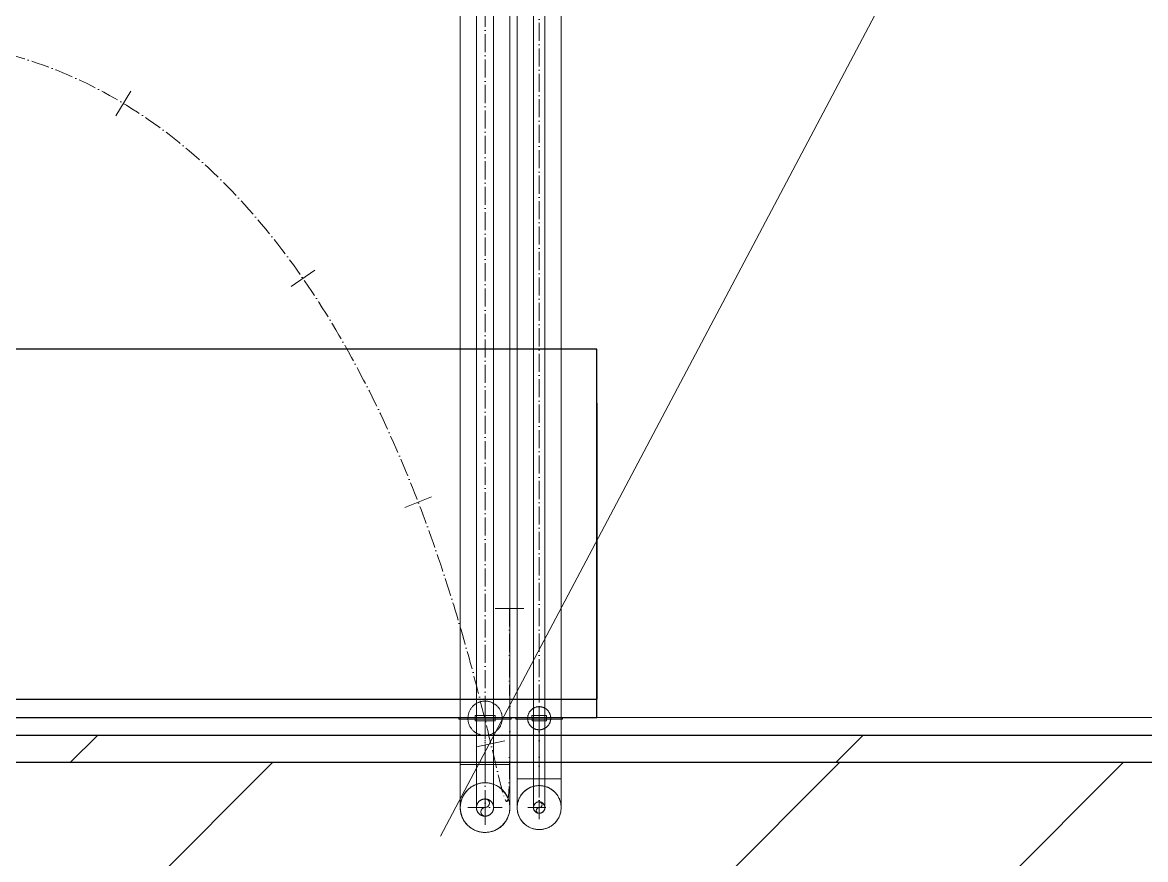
# Model space of a CAD drawing. Header units: millimetres. Extents: x -88595 to 880822, y -1054509 to -148035.
# Drawn here: x 187504 to 188127, y -271481 to -271017 of the extents above; entities that cross this region are included whole.
import ezdxf

# ---------------------------------------------------------------- set-up
doc = ezdxf.new("R2010")
doc.units = ezdxf.units.MM
doc.linetypes.add('$0$ADSK_Осевая', pattern=[14, 10, -2, 0, -2])
doc.linetypes.add('$3$ADSK_Осевая', pattern=[14, 10, -2, 0, -2])
for name, color, linetype, lineweight in [('Аннотация', 7, 'Continuous', 20), ('Изоляция', 7, 'Continuous', 18), ('Оборудование', 7, 'Continuous', 18), ('Ограждение', 7, 'Continuous', 9), ('Стены наружные', 7, 'Continuous', 18), ('Трубопровод', 7, 'Continuous', 18), ('Трубопроводы', 7, 'Continuous', 18)]:
    doc.layers.add(name, color=color, linetype=linetype, lineweight=lineweight)

# ---------------------------------------------------------------- blocks, each defined once
blk = doc.blocks.new('$0$ADSK_Настенный внутренний блок кондиционера1 - AS12BS4HRA-3264940-В_Координация_1 этаж ОВ3')
at = {"layer": 'Оборудование', "color": 150, "lineweight": 30, "true_color": 0x0080ff}
for p, q in [((427.5, 0), (-427.5, 0)), ((-427.5, 0), (-427.5, -10)), ((-427.5, 0), (-427.5, -20)), ((-427.5, -174), (-427.5, -10)), ((427.5, -10), (-427.5, -10)), ((-427.5, -20), (-427.5, -134)), ((-427.5, -134), (-427.5, -204)), ((-427.5, -174), (-427.5, -204)), ((-427.5, -204), (427.5, -204))]:
    blk.add_line(p, q, dxfattribs=at)
blk = doc.blocks.new('$0$ADSK_МедьПайка_Отвод-гнутая труба - Отвод _гнутая труба_-94627-В_Координация_1 этаж ОВ3')
at = {"layer": 'Трубопроводы', "color": 190, "true_color": 0x8000ff}
for p, q in [((-16488.73, 18357.41), (-16488.73, 18354.23)), ((-16488.73, 18354.23), (-16488.73, 18351.06))]:
    blk.add_line(p, q, dxfattribs=at)
at = {"layer": 'Трубопроводы', "color": 190, "true_color": 0x8000ff, "flags": 128}
for points in [[(-16488.73, 18357.41), (-16488.09, 18357.41), (-16487.46, 18357.41), (-16486.83, 18357.41), (-16486.2, 18357.41), (-16485.57, 18357.41), (-16484.95, 18357.41), (-16484.34, 18357.41), (-16483.73, 18357.41), (-16483.13, 18357.41), (-16482.54, 18357.41), (-16481.96, 18357.41), (-16481.39, 18357.41), (-16480.84, 18357.41), (-16480.29, 18357.41), (-16479.76, 18357.41), (-16479.25, 18357.41), (-16478.74, 18357.41), (-16478.26, 18357.41), (-16477.79, 18357.41), (-16477.34, 18357.41), (-16476.9, 18357.41), (-16476.49, 18357.41), (-16476.1, 18357.41), (-16475.72, 18357.41), (-16475.37, 18357.41), (-16475.03, 18357.41), (-16474.72, 18357.41), (-16474.44, 18357.41), (-16474.17, 18357.41), (-16473.93, 18357.41), (-16473.71, 18357.41), (-16473.52, 18357.41), (-16473.35, 18357.41), (-16473.2, 18357.41), (-16473.08, 18357.41), (-16472.99, 18357.41), (-16472.92, 18357.41), (-16472.87, 18357.41), (-16472.85, 18357.41)], [(-16476.03, 18354.23), (-16476.02, 18354.36), (-16476.02, 18354.49), (-16476, 18354.61), (-16475.99, 18354.74), (-16475.96, 18354.86), (-16475.93, 18354.99), (-16475.9, 18355.11), (-16475.86, 18355.23), (-16475.82, 18355.35), (-16475.77, 18355.47), (-16475.72, 18355.59), (-16475.67, 18355.7), (-16475.61, 18355.81), (-16475.54, 18355.92), (-16475.47, 18356.03), (-16475.4, 18356.13), (-16475.32, 18356.23), (-16475.24, 18356.33), (-16475.15, 18356.42), (-16475.06, 18356.51), (-16474.97, 18356.6), (-16474.87, 18356.68), (-16474.77, 18356.76), (-16474.67, 18356.83), (-16474.57, 18356.9), (-16474.46, 18356.97), (-16474.35, 18357.03), (-16474.23, 18357.09), (-16474.12, 18357.14), (-16474, 18357.19), (-16473.88, 18357.24), (-16473.76, 18357.27), (-16473.64, 18357.31), (-16473.51, 18357.34), (-16473.39, 18357.36), (-16473.26, 18357.38), (-16473.14, 18357.39), (-16473.01, 18357.4), (-16472.88, 18357.41), (-16472.85, 18357.41)], [(-16472.85, 18357.41), (-16472.72, 18357.41), (-16472.6, 18357.4), (-16472.47, 18357.38), (-16472.34, 18357.37), (-16472.22, 18357.34), (-16472.1, 18357.32), (-16471.97, 18357.28), (-16471.85, 18357.25), (-16471.73, 18357.2), (-16471.61, 18357.16), (-16471.5, 18357.11), (-16471.38, 18357.05), (-16471.27, 18356.99), (-16471.16, 18356.92), (-16471.06, 18356.85), (-16470.95, 18356.78), (-16470.85, 18356.7), (-16470.76, 18356.62), (-16470.66, 18356.53), (-16470.57, 18356.44), (-16470.49, 18356.35), (-16470.4, 18356.26), (-16470.32, 18356.16), (-16470.25, 18356.05), (-16470.18, 18355.95), (-16470.11, 18355.84), (-16470.05, 18355.73), (-16469.99, 18355.62), (-16469.94, 18355.5), (-16469.89, 18355.38), (-16469.85, 18355.26), (-16469.81, 18355.14), (-16469.77, 18355.02), (-16469.75, 18354.9), (-16469.72, 18354.77), (-16469.7, 18354.65), (-16469.69, 18354.52), (-16469.68, 18354.39), (-16469.68, 18354.27), (-16469.68, 18354.23)], [(-16472.85, 18351.06), (-16472.86, 18351.06), (-16472.9, 18351.06), (-16472.96, 18351.06), (-16473.05, 18351.06), (-16473.17, 18351.06), (-16473.31, 18351.06), (-16473.47, 18351.06), (-16473.66, 18351.06), (-16473.87, 18351.06), (-16474.1, 18351.06), (-16474.36, 18351.06), (-16474.64, 18351.06), (-16474.95, 18351.06), (-16475.28, 18351.06), (-16475.62, 18351.06), (-16475.99, 18351.06), (-16476.38, 18351.06), (-16476.79, 18351.06), (-16477.22, 18351.06), (-16477.67, 18351.06), (-16478.13, 18351.06), (-16478.61, 18351.06), (-16479.11, 18351.06), (-16479.62, 18351.06), (-16480.15, 18351.06), (-16480.69, 18351.06), (-16481.24, 18351.06), (-16481.81, 18351.06), (-16482.39, 18351.06), (-16482.97, 18351.06), (-16483.57, 18351.06), (-16484.17, 18351.06), (-16484.79, 18351.06), (-16485.4, 18351.06), (-16486.03, 18351.06), (-16486.66, 18351.06), (-16487.29, 18351.06), (-16487.92, 18351.06), (-16488.55, 18351.06), (-16488.73, 18351.06)], [(-16472.85, 18351.06), (-16472.98, 18351.06), (-16473.1, 18351.07), (-16473.23, 18351.08), (-16473.36, 18351.1), (-16473.48, 18351.12), (-16473.61, 18351.15), (-16473.73, 18351.18), (-16473.85, 18351.22), (-16473.97, 18351.26), (-16474.09, 18351.31), (-16474.2, 18351.36), (-16474.32, 18351.42), (-16474.43, 18351.48), (-16474.54, 18351.54), (-16474.64, 18351.61), (-16474.75, 18351.69), (-16474.85, 18351.76), (-16474.94, 18351.85), (-16475.04, 18351.93), (-16475.13, 18352.02), (-16475.21, 18352.11), (-16475.3, 18352.21), (-16475.38, 18352.31), (-16475.45, 18352.41), (-16475.52, 18352.52), (-16475.59, 18352.63), (-16475.65, 18352.74), (-16475.71, 18352.85), (-16475.76, 18352.96), (-16475.81, 18353.08), (-16475.85, 18353.2), (-16475.89, 18353.32), (-16475.93, 18353.44), (-16475.96, 18353.57), (-16475.98, 18353.69), (-16476, 18353.82), (-16476.01, 18353.94), (-16476.02, 18354.07), (-16476.03, 18354.2), (-16476.03, 18354.23)], [(-16469.68, 18354.23), (-16469.68, 18354.11), (-16469.69, 18353.98), (-16469.7, 18353.85), (-16469.72, 18353.73), (-16469.74, 18353.6), (-16469.77, 18353.48), (-16469.8, 18353.36), (-16469.84, 18353.23), (-16469.88, 18353.11), (-16469.93, 18353), (-16469.98, 18352.88), (-16470.03, 18352.77), (-16470.1, 18352.66), (-16470.16, 18352.55), (-16470.23, 18352.44), (-16470.3, 18352.34), (-16470.38, 18352.24), (-16470.46, 18352.14), (-16470.55, 18352.05), (-16470.64, 18351.96), (-16470.73, 18351.87), (-16470.83, 18351.79), (-16470.93, 18351.71), (-16471.03, 18351.63), (-16471.14, 18351.56), (-16471.24, 18351.49), (-16471.35, 18351.43), (-16471.47, 18351.38), (-16471.58, 18351.32), (-16471.7, 18351.27), (-16471.82, 18351.23), (-16471.94, 18351.19), (-16472.06, 18351.16), (-16472.19, 18351.13), (-16472.31, 18351.1), (-16472.44, 18351.08), (-16472.56, 18351.07), (-16472.69, 18351.06), (-16472.82, 18351.06), (-16472.85, 18351.06)]]:
    blk.add_lwpolyline(points, dxfattribs=at)
at = {"layer": 'Трубопроводы', "color": 190, "true_color": 0x8000ff}
for radius, start, end in [(3.18, 0, 180), (3.17, 180, 0)]:
    blk.add_arc((-16472.85, 18354.23), radius, start, end, dxfattribs=at)
blk = doc.blocks.new('$0$ADSK_МедьПайка_Отвод-гнутая труба - Отвод _гнутая труба_-V37-В_Координация_1 этаж ОВ3')
at = {"layer": 'Трубопроводы', "color": 190, "true_color": 0x8000ff}
for p, q in [((-4816.03, 18338.36), (-4812.85, 18338.36)), ((-4812.85, 18338.36), (-4809.68, 18338.36))]:
    blk.add_line(p, q, dxfattribs=at)
at = {"layer": 'Трубопроводы', "color": 190, "true_color": 0x8000ff, "flags": 128}
for points in [[(-4816.03, 18354.23), (-4816.03, 18354.22), (-4816.03, 18354.18), (-4816.03, 18354.12), (-4816.03, 18354.03), (-4816.03, 18353.92), (-4816.03, 18353.78), (-4816.03, 18353.61), (-4816.03, 18353.43), (-4816.03, 18353.22), (-4816.03, 18352.98), (-4816.03, 18352.72), (-4816.03, 18352.44), (-4816.03, 18352.13), (-4816.03, 18351.81), (-4816.03, 18351.46), (-4816.03, 18351.09), (-4816.03, 18350.7), (-4816.03, 18350.29), (-4816.03, 18349.86), (-4816.03, 18349.42), (-4816.03, 18348.95), (-4816.03, 18348.47), (-4816.03, 18347.98), (-4816.03, 18347.46), (-4816.03, 18346.94), (-4816.03, 18346.39), (-4816.03, 18345.84), (-4816.03, 18345.27), (-4816.03, 18344.7), (-4816.03, 18344.11), (-4816.03, 18343.51), (-4816.03, 18342.91), (-4816.03, 18342.3), (-4816.03, 18341.68), (-4816.03, 18341.06), (-4816.03, 18340.43), (-4816.03, 18339.8), (-4816.03, 18339.16), (-4816.03, 18338.53), (-4816.03, 18338.36)], [(-4809.68, 18338.36), (-4809.68, 18338.99), (-4809.68, 18339.63), (-4809.68, 18340.26), (-4809.68, 18340.89), (-4809.68, 18341.51), (-4809.68, 18342.13), (-4809.68, 18342.74), (-4809.68, 18343.35), (-4809.68, 18343.95), (-4809.68, 18344.54), (-4809.68, 18345.12), (-4809.68, 18345.69), (-4809.68, 18346.25), (-4809.68, 18346.79), (-4809.68, 18347.32), (-4809.68, 18347.84), (-4809.68, 18348.34), (-4809.68, 18348.83), (-4809.68, 18349.29), (-4809.68, 18349.75), (-4809.68, 18350.18), (-4809.68, 18350.59), (-4809.68, 18350.99), (-4809.68, 18351.36), (-4809.68, 18351.72), (-4809.68, 18352.05), (-4809.68, 18352.36), (-4809.68, 18352.65), (-4809.68, 18352.91), (-4809.68, 18353.15), (-4809.68, 18353.37), (-4809.68, 18353.57), (-4809.68, 18353.74), (-4809.68, 18353.88), (-4809.68, 18354), (-4809.68, 18354.1), (-4809.68, 18354.17), (-4809.68, 18354.21), (-4809.68, 18354.23)]]:
    blk.add_lwpolyline(points, dxfattribs=at)
at = {"layer": 'Трубопроводы', "color": 190, "true_color": 0x8000ff}
for radius, start, end in [(3.17, 90, 270), (3.18, 270, 90)]:
    blk.add_arc((-4812.85, 18354.23), radius, start, end, dxfattribs=at)
blk = doc.blocks.new('$0$ADSK_МедьПайка_Отвод-гнутая труба - Отвод _гнутая труба_-V44-В_Координация_1 этаж ОВ3')
at = {"layer": 'Трубопроводы', "color": 134, "true_color": 0x00a6a6}
for p, q in [((7945.08, -7785.93), (7940.32, -7785.93)), ((7949.84, -7785.93), (7945.08, -7785.93))]:
    blk.add_line(p, q, dxfattribs=at)
at = {"layer": 'Трубопроводы', "color": 134, "true_color": 0x00a6a6, "flags": 128}
for points in [[(7940.32, -7809.73), (7940.32, -7809.71), (7940.32, -7809.65), (7940.32, -7809.56), (7940.32, -7809.43), (7940.32, -7809.26), (7940.32, -7809.05), (7940.32, -7808.8), (7940.32, -7808.52), (7940.32, -7808.21), (7940.32, -7807.85), (7940.32, -7807.46), (7940.32, -7807.04), (7940.32, -7806.59), (7940.32, -7806.1), (7940.32, -7805.57), (7940.32, -7805.02), (7940.32, -7804.44), (7940.32, -7803.82), (7940.32, -7803.18), (7940.32, -7802.51), (7940.32, -7801.82), (7940.32, -7801.1), (7940.32, -7800.35), (7940.32, -7799.58), (7940.32, -7798.79), (7940.32, -7797.98), (7940.32, -7797.15), (7940.32, -7796.3), (7940.32, -7795.44), (7940.32, -7794.56), (7940.32, -7793.66), (7940.32, -7792.75), (7940.32, -7791.84), (7940.32, -7790.91), (7940.32, -7789.98), (7940.32, -7789.04), (7940.32, -7788.09), (7940.32, -7787.14), (7940.32, -7786.19), (7940.32, -7785.93)], [(7949.84, -7785.93), (7949.84, -7786.88), (7949.84, -7787.83), (7949.84, -7788.78), (7949.84, -7789.72), (7949.84, -7790.66), (7949.84, -7791.59), (7949.84, -7792.51), (7949.84, -7793.42), (7949.84, -7794.32), (7949.84, -7795.2), (7949.84, -7796.07), (7949.84, -7796.92), (7949.84, -7797.76), (7949.84, -7798.57), (7949.84, -7799.37), (7949.84, -7800.14), (7949.84, -7800.9), (7949.84, -7801.62), (7949.84, -7802.33), (7949.84, -7803), (7949.84, -7803.65), (7949.84, -7804.27), (7949.84, -7804.87), (7949.84, -7805.43), (7949.84, -7805.96), (7949.84, -7806.46), (7949.84, -7806.92), (7949.84, -7807.35), (7949.84, -7807.75), (7949.84, -7808.11), (7949.84, -7808.44), (7949.84, -7808.73), (7949.84, -7808.99), (7949.84, -7809.2), (7949.84, -7809.38), (7949.84, -7809.53), (7949.84, -7809.63), (7949.84, -7809.7), (7949.84, -7809.73)], [(7940.32, -7809.73), (7940.33, -7809.54), (7940.34, -7809.35), (7940.36, -7809.16), (7940.38, -7808.97), (7940.42, -7808.79), (7940.46, -7808.6), (7940.51, -7808.42), (7940.57, -7808.23), (7940.63, -7808.05), (7940.7, -7807.88), (7940.78, -7807.7), (7940.86, -7807.53), (7940.95, -7807.37), (7941.05, -7807.2), (7941.16, -7807.04), (7941.27, -7806.89), (7941.38, -7806.74), (7941.51, -7806.59), (7941.63, -7806.45), (7941.77, -7806.32), (7941.91, -7806.19), (7942.05, -7806.06), (7942.2, -7805.94), (7942.35, -7805.83), (7942.51, -7805.73), (7942.67, -7805.63), (7942.84, -7805.53), (7943.01, -7805.45), (7943.18, -7805.37), (7943.36, -7805.29), (7943.54, -7805.23), (7943.72, -7805.17), (7943.9, -7805.12), (7944.09, -7805.08), (7944.28, -7805.04), (7944.46, -7805.01), (7944.65, -7804.99), (7944.84, -7804.98), (7945.03, -7804.97), (7945.08, -7804.97)], [(7945.08, -7804.97), (7945.27, -7804.97), (7945.46, -7804.99), (7945.65, -7805.01), (7945.84, -7805.03), (7946.03, -7805.07), (7946.22, -7805.11), (7946.4, -7805.16), (7946.58, -7805.21), (7946.76, -7805.28), (7946.94, -7805.35), (7947.11, -7805.42), (7947.28, -7805.51), (7947.45, -7805.6), (7947.61, -7805.7), (7947.77, -7805.8), (7947.93, -7805.91), (7948.08, -7806.03), (7948.22, -7806.15), (7948.36, -7806.28), (7948.5, -7806.41), (7948.63, -7806.55), (7948.75, -7806.7), (7948.87, -7806.85), (7948.98, -7807), (7949.09, -7807.16), (7949.19, -7807.32), (7949.28, -7807.49), (7949.37, -7807.66), (7949.45, -7807.83), (7949.52, -7808.01), (7949.59, -7808.19), (7949.64, -7808.37), (7949.7, -7808.55), (7949.74, -7808.74), (7949.77, -7808.92), (7949.8, -7809.11), (7949.82, -7809.3), (7949.84, -7809.49), (7949.84, -7809.68), (7949.84, -7809.73)], [(7945.08, -7814.49), (7944.89, -7814.49), (7944.7, -7814.48), (7944.51, -7814.46), (7944.33, -7814.43), (7944.14, -7814.4), (7943.95, -7814.35), (7943.77, -7814.31), (7943.59, -7814.25), (7943.41, -7814.19), (7943.23, -7814.12), (7943.06, -7814.04), (7942.89, -7813.95), (7942.72, -7813.86), (7942.56, -7813.76), (7942.4, -7813.66), (7942.24, -7813.55), (7942.09, -7813.43), (7941.95, -7813.31), (7941.8, -7813.18), (7941.67, -7813.05), (7941.54, -7812.91), (7941.42, -7812.76), (7941.3, -7812.61), (7941.18, -7812.46), (7941.08, -7812.3), (7940.98, -7812.14), (7940.89, -7811.97), (7940.8, -7811.8), (7940.72, -7811.63), (7940.65, -7811.46), (7940.58, -7811.28), (7940.52, -7811.1), (7940.47, -7810.91), (7940.43, -7810.73), (7940.39, -7810.54), (7940.36, -7810.35), (7940.34, -7810.16), (7940.33, -7809.97), (7940.32, -7809.78), (7940.32, -7809.73)], [(7949.84, -7809.73), (7949.84, -7809.92), (7949.83, -7810.11), (7949.81, -7810.3), (7949.78, -7810.49), (7949.75, -7810.68), (7949.71, -7810.86), (7949.66, -7811.05), (7949.6, -7811.23), (7949.54, -7811.41), (7949.47, -7811.58), (7949.39, -7811.76), (7949.31, -7811.93), (7949.21, -7812.1), (7949.12, -7812.26), (7949.01, -7812.42), (7948.9, -7812.57), (7948.79, -7812.72), (7948.66, -7812.87), (7948.53, -7813.01), (7948.4, -7813.15), (7948.26, -7813.28), (7948.12, -7813.4), (7947.97, -7813.52), (7947.81, -7813.63), (7947.66, -7813.74), (7947.49, -7813.84), (7947.33, -7813.93), (7947.16, -7814.02), (7946.99, -7814.1), (7946.81, -7814.17), (7946.63, -7814.23), (7946.45, -7814.29), (7946.27, -7814.34), (7946.08, -7814.39), (7945.89, -7814.42), (7945.7, -7814.45), (7945.52, -7814.47), (7945.33, -7814.48), (7945.14, -7814.49), (7945.08, -7814.49)]]:
    blk.add_lwpolyline(points, dxfattribs=at)
at = {"layer": 'Трубопроводы', "color": 134, "true_color": 0x00a6a6}
for start, end in [(90, 270), (270, 90)]:
    blk.add_arc((7945.08, -7809.73), 4.76, start, end, dxfattribs=at)
blk = doc.blocks.new('$0$ADSK_МедьПайка_Отвод-гнутая труба - Отвод _гнутая труба_-V45-В_Координация_1 этаж ОВ3')
at = {"layer": 'Трубопроводы', "color": 134, "true_color": 0x00a6a6}
for p, q in [((7945.08, -7785.93), (7940.32, -7785.93)), ((7949.84, -7785.93), (7945.08, -7785.93))]:
    blk.add_line(p, q, dxfattribs=at)
at = {"layer": 'Трубопроводы', "color": 134, "true_color": 0x00a6a6, "flags": 128}
for points in [[(7940.32, -7785.93), (7940.32, -7786.88), (7940.32, -7787.83), (7940.32, -7788.78), (7940.32, -7789.72), (7940.32, -7790.66), (7940.32, -7791.59), (7940.32, -7792.51), (7940.32, -7793.42), (7940.32, -7794.32), (7940.32, -7795.2), (7940.32, -7796.07), (7940.32, -7796.92), (7940.32, -7797.76), (7940.32, -7798.57), (7940.32, -7799.37), (7940.32, -7800.14), (7940.32, -7800.9), (7940.32, -7801.62), (7940.32, -7802.33), (7940.32, -7803), (7940.32, -7803.65), (7940.32, -7804.27), (7940.32, -7804.87), (7940.32, -7805.43), (7940.32, -7805.96), (7940.32, -7806.46), (7940.32, -7806.92), (7940.32, -7807.35), (7940.32, -7807.75), (7940.32, -7808.11), (7940.32, -7808.44), (7940.32, -7808.73), (7940.32, -7808.99), (7940.32, -7809.2), (7940.32, -7809.38), (7940.32, -7809.53), (7940.32, -7809.63), (7940.32, -7809.7), (7940.32, -7809.73)], [(7949.84, -7809.73), (7949.84, -7809.71), (7949.84, -7809.65), (7949.84, -7809.56), (7949.84, -7809.43), (7949.84, -7809.26), (7949.84, -7809.05), (7949.84, -7808.8), (7949.84, -7808.52), (7949.84, -7808.21), (7949.84, -7807.85), (7949.84, -7807.46), (7949.84, -7807.04), (7949.84, -7806.59), (7949.84, -7806.1), (7949.84, -7805.57), (7949.84, -7805.02), (7949.84, -7804.44), (7949.84, -7803.82), (7949.84, -7803.18), (7949.84, -7802.51), (7949.84, -7801.82), (7949.84, -7801.1), (7949.84, -7800.35), (7949.84, -7799.58), (7949.84, -7798.79), (7949.84, -7797.98), (7949.84, -7797.15), (7949.84, -7796.3), (7949.84, -7795.44), (7949.84, -7794.56), (7949.84, -7793.66), (7949.84, -7792.75), (7949.84, -7791.84), (7949.84, -7790.91), (7949.84, -7789.98), (7949.84, -7789.04), (7949.84, -7788.09), (7949.84, -7787.14), (7949.84, -7786.19), (7949.84, -7785.93)]]:
    blk.add_lwpolyline(points, dxfattribs=at)
at = {"layer": 'Трубопроводы', "color": 134, "true_color": 0x00a6a6}
for start, end in [(90, 270), (270, 90)]:
    blk.add_arc((7945.08, -7809.73), 4.76, start, end, dxfattribs=at)
blk = doc.blocks.new('1 этаж')
at = {"layer": 'Ограждение'}
blk.add_line((220522.73, 656912.6), (225972.71, 656912.6), dxfattribs=at)
at = {"layer": 'Стены наружные', "lineweight": 30}
for p, q in [((225982.71, 656902.6), (220532.73, 656902.6)), ((225997.71, 656887.6), (220547.73, 656887.6))]:
    blk.add_line(p, q, dxfattribs=at)
at = {"layer": 'Стены наружные', "linetype": 'Continuous', "lineweight": 9}
for p, q in [((223660.26, 656887.6), (223675.26, 656902.6)), ((224084.52, 656887.6), (224099.52, 656902.6)), ((223652.33, 656767.6), (223772.33, 656887.6)), ((223966.64, 656767.6), (224086.64, 656887.6)), ((224123.8, 656767.6), (224243.8, 656887.6))]:
    blk.add_line(p, q, dxfattribs=at)

msp = doc.modelspace()

# ---------------------------------------------------------------- linework, layer by layer
at = {"layer": 'Аннотация'}
msp.add_line((187735.93, -271467.69), (188167.27, -270652.9), dxfattribs=at)
at = {"layer": 'Изоляция', "color": 190, "true_color": 0x8000ff}
for p, q in [((187778.49, -268309.49), (187778.49, -271436.06)), ((187802.84, -271436.06), (187802.84, -268309.49)), ((187777.69, -271401.93), (187777.69, -271402.93)), ((187803.64, -271401.93), (187777.69, -271401.93)), ((187777.69, -271402.93), (187803.64, -271402.93)), ((187803.64, -271402.93), (187803.64, -271401.93)), ((187778.49, -271436.06), (187802.84, -271436.06))]:
    msp.add_line(p, q, dxfattribs=at)
at = {"layer": 'Изоляция', "color": 134, "true_color": 0x00a6a6}
for p, q in [((187746.9, -268438.37), (187746.9, -271428.13)), ((187774.42, -271428.13), (187774.42, -268438.37)), ((187746.1, -271401.93), (187746.1, -271402.93)), ((187775.22, -271401.93), (187746.1, -271401.93)), ((187746.1, -271402.93), (187775.22, -271402.93)), ((187775.22, -271402.93), (187775.22, -271401.93)), ((187746.9, -271428.13), (187774.42, -271428.13))]:
    msp.add_line(p, q, dxfattribs=at)
at = {"layer": 'Изоляция', "color": 134, "true_color": 0x00a6a6, "flags": 128}
for points in [[(187746.9, -271451.93), (187746.9, -271451.91), (187746.9, -271451.86), (187746.9, -271451.76), (187746.9, -271451.63), (187746.9, -271451.46), (187746.9, -271451.25), (187746.9, -271451), (187746.9, -271450.72), (187746.9, -271450.41), (187746.9, -271450.05), (187746.9, -271449.66), (187746.9, -271449.24), (187746.9, -271448.79), (187746.9, -271448.3), (187746.9, -271447.77), (187746.9, -271447.22), (187746.9, -271446.64), (187746.9, -271446.02), (187746.9, -271445.38), (187746.9, -271444.71), (187746.9, -271444.02), (187746.9, -271443.3), (187746.9, -271442.55), (187746.9, -271441.78), (187746.9, -271440.99), (187746.9, -271440.18), (187746.9, -271439.35), (187746.9, -271438.5), (187746.9, -271437.64), (187746.9, -271436.76), (187746.9, -271435.86), (187746.9, -271434.96), (187746.9, -271434.04), (187746.9, -271433.11), (187746.9, -271432.18), (187746.9, -271431.24), (187746.9, -271430.29), (187746.9, -271429.34), (187746.9, -271428.39), (187746.9, -271428.13)], [(187746.9, -271428.13), (187746.9, -271429.08), (187746.9, -271430.03), (187746.9, -271430.98), (187746.9, -271431.92), (187746.9, -271432.86), (187746.9, -271433.79), (187746.9, -271434.71), (187746.9, -271435.62), (187746.9, -271436.52), (187746.9, -271437.4), (187746.9, -271438.27), (187746.9, -271439.12), (187746.9, -271439.96), (187746.9, -271440.77), (187746.9, -271441.57), (187746.9, -271442.35), (187746.9, -271443.1), (187746.9, -271443.83), (187746.9, -271444.53), (187746.9, -271445.2), (187746.9, -271445.85), (187746.9, -271446.48), (187746.9, -271447.07), (187746.9, -271447.63), (187746.9, -271448.16), (187746.9, -271448.66), (187746.9, -271449.12), (187746.9, -271449.55), (187746.9, -271449.95), (187746.9, -271450.31), (187746.9, -271450.64), (187746.9, -271450.93), (187746.9, -271451.19), (187746.9, -271451.4), (187746.9, -271451.59), (187746.9, -271451.73), (187746.9, -271451.83), (187746.9, -271451.9), (187746.9, -271451.93)], [(187774.42, -271428.13), (187774.42, -271429.08), (187774.42, -271430.03), (187774.42, -271430.98), (187774.42, -271431.92), (187774.42, -271432.86), (187774.42, -271433.79), (187774.42, -271434.71), (187774.42, -271435.62), (187774.42, -271436.52), (187774.42, -271437.4), (187774.42, -271438.27), (187774.42, -271439.12), (187774.42, -271439.96), (187774.42, -271440.77), (187774.42, -271441.57), (187774.42, -271442.35), (187774.42, -271443.1), (187774.42, -271443.83), (187774.42, -271444.53), (187774.42, -271445.2), (187774.42, -271445.85), (187774.42, -271446.48), (187774.42, -271447.07), (187774.42, -271447.63), (187774.42, -271448.16), (187774.42, -271448.66), (187774.42, -271449.12), (187774.42, -271449.55), (187774.42, -271449.95), (187774.42, -271450.31), (187774.42, -271450.64), (187774.42, -271450.93), (187774.42, -271451.19), (187774.42, -271451.4), (187774.42, -271451.59), (187774.42, -271451.73), (187774.42, -271451.83), (187774.42, -271451.9), (187774.42, -271451.93)], [(187774.42, -271451.93), (187774.42, -271451.91), (187774.42, -271451.86), (187774.42, -271451.76), (187774.42, -271451.63), (187774.42, -271451.46), (187774.42, -271451.25), (187774.42, -271451), (187774.42, -271450.72), (187774.42, -271450.41), (187774.42, -271450.05), (187774.42, -271449.66), (187774.42, -271449.24), (187774.42, -271448.79), (187774.42, -271448.3), (187774.42, -271447.77), (187774.42, -271447.22), (187774.42, -271446.64), (187774.42, -271446.02), (187774.42, -271445.38), (187774.42, -271444.71), (187774.42, -271444.02), (187774.42, -271443.3), (187774.42, -271442.55), (187774.42, -271441.78), (187774.42, -271440.99), (187774.42, -271440.18), (187774.42, -271439.35), (187774.42, -271438.5), (187774.42, -271437.64), (187774.42, -271436.76), (187774.42, -271435.86), (187774.42, -271434.96), (187774.42, -271434.04), (187774.42, -271433.11), (187774.42, -271432.18), (187774.42, -271431.24), (187774.42, -271430.29), (187774.42, -271429.34), (187774.42, -271428.39), (187774.42, -271428.13)], [(187746.9, -271451.93), (187746.91, -271451.38), (187746.95, -271450.83), (187747, -271450.28), (187747.08, -271449.74), (187747.18, -271449.2), (187747.3, -271448.66), (187747.44, -271448.13), (187747.6, -271447.6), (187747.79, -271447.08), (187747.99, -271446.57), (187748.21, -271446.07), (187748.46, -271445.58), (187748.72, -271445.09), (187749.01, -271444.62), (187749.31, -271444.16), (187749.63, -271443.71), (187749.96, -271443.28), (187750.32, -271442.86), (187750.69, -271442.45), (187751.08, -271442.06), (187751.48, -271441.69), (187751.9, -271441.33), (187752.33, -271440.98), (187752.77, -271440.66), (187753.23, -271440.35), (187753.7, -271440.07), (187754.18, -271439.8), (187754.67, -271439.55), (187755.17, -271439.32), (187755.68, -271439.11), (187756.19, -271438.92), (187756.72, -271438.75), (187757.25, -271438.6), (187757.78, -271438.48), (187758.32, -271438.37), (187758.87, -271438.29), (187759.42, -271438.23), (187759.96, -271438.19), (187760.51, -271438.17), (187760.66, -271438.17)], [(187760.66, -271438.17), (187761.21, -271438.18), (187761.76, -271438.22), (187762.31, -271438.27), (187762.86, -271438.35), (187763.4, -271438.45), (187763.93, -271438.57), (187764.47, -271438.71), (187764.99, -271438.87), (187765.51, -271439.05), (187766.02, -271439.26), (187766.52, -271439.48), (187767.02, -271439.73), (187767.5, -271439.99), (187767.97, -271440.27), (187768.43, -271440.58), (187768.88, -271440.89), (187769.32, -271441.23), (187769.74, -271441.59), (187770.14, -271441.96), (187770.53, -271442.35), (187770.91, -271442.75), (187771.27, -271443.16), (187771.61, -271443.6), (187771.94, -271444.04), (187772.24, -271444.5), (187772.53, -271444.97), (187772.8, -271445.45), (187773.05, -271445.94), (187773.28, -271446.44), (187773.49, -271446.95), (187773.68, -271447.46), (187773.85, -271447.99), (187773.99, -271448.52), (187774.12, -271449.05), (187774.22, -271449.59), (187774.31, -271450.14), (187774.37, -271450.68), (187774.41, -271451.23), (187774.42, -271451.78), (187774.42, -271451.93)], [(187760.66, -271465.69), (187760.11, -271465.68), (187759.56, -271465.65), (187759.02, -271465.59), (187758.47, -271465.52), (187757.93, -271465.42), (187757.39, -271465.3), (187756.86, -271465.16), (187756.33, -271464.99), (187755.82, -271464.81), (187755.3, -271464.61), (187754.8, -271464.38), (187754.31, -271464.14), (187753.83, -271463.87), (187753.35, -271463.59), (187752.89, -271463.29), (187752.45, -271462.97), (187752.01, -271462.63), (187751.59, -271462.28), (187751.18, -271461.91), (187750.79, -271461.52), (187750.42, -271461.12), (187750.06, -271460.7), (187749.72, -271460.27), (187749.39, -271459.82), (187749.08, -271459.37), (187748.8, -271458.9), (187748.53, -271458.42), (187748.28, -271457.93), (187748.05, -271457.43), (187747.84, -271456.92), (187747.65, -271456.4), (187747.48, -271455.88), (187747.33, -271455.35), (187747.21, -271454.81), (187747.1, -271454.27), (187747.02, -271453.73), (187746.96, -271453.18), (187746.92, -271452.63), (187746.9, -271452.08), (187746.9, -271451.93)], [(187774.42, -271451.93), (187774.41, -271452.48), (187774.38, -271453.03), (187774.32, -271453.58), (187774.25, -271454.12), (187774.15, -271454.67), (187774.03, -271455.2), (187773.89, -271455.73), (187773.72, -271456.26), (187773.54, -271456.78), (187773.34, -271457.29), (187773.11, -271457.79), (187772.87, -271458.29), (187772.6, -271458.77), (187772.32, -271459.24), (187772.02, -271459.7), (187771.7, -271460.15), (187771.36, -271460.58), (187771.01, -271461), (187770.64, -271461.41), (187770.25, -271461.8), (187769.85, -271462.18), (187769.43, -271462.54), (187769, -271462.88), (187768.55, -271463.2), (187768.1, -271463.51), (187767.63, -271463.8), (187767.15, -271464.07), (187766.66, -271464.32), (187766.16, -271464.55), (187765.65, -271464.76), (187765.13, -271464.95), (187764.61, -271465.11), (187764.08, -271465.26), (187763.54, -271465.39), (187763, -271465.49), (187762.46, -271465.57), (187761.91, -271465.64), (187761.36, -271465.67), (187760.81, -271465.69), (187760.66, -271465.69)]]:
    msp.add_lwpolyline(points, dxfattribs=at)
at = {"layer": 'Изоляция', "color": 190, "true_color": 0x8000ff, "flags": 128}
for points in [[(187778.49, -271451.93), (187778.49, -271451.92), (187778.49, -271451.88), (187778.49, -271451.82), (187778.49, -271451.73), (187778.49, -271451.62), (187778.49, -271451.48), (187778.49, -271451.31), (187778.49, -271451.13), (187778.49, -271450.91), (187778.49, -271450.68), (187778.49, -271450.42), (187778.49, -271450.14), (187778.49, -271449.83), (187778.49, -271449.51), (187778.49, -271449.16), (187778.49, -271448.79), (187778.49, -271448.4), (187778.49, -271447.99), (187778.49, -271447.56), (187778.49, -271447.12), (187778.49, -271446.65), (187778.49, -271446.17), (187778.49, -271445.67), (187778.49, -271445.16), (187778.49, -271444.63), (187778.49, -271444.09), (187778.49, -271443.54), (187778.49, -271442.97), (187778.49, -271442.4), (187778.49, -271441.81), (187778.49, -271441.21), (187778.49, -271440.61), (187778.49, -271440), (187778.49, -271439.38), (187778.49, -271438.76), (187778.49, -271438.13), (187778.49, -271437.5), (187778.49, -271436.86), (187778.49, -271436.23), (187778.49, -271436.06)], [(187778.49, -271436.06), (187778.49, -271436.69), (187778.49, -271437.33), (187778.49, -271437.96), (187778.49, -271438.59), (187778.49, -271439.21), (187778.49, -271439.83), (187778.49, -271440.44), (187778.49, -271441.05), (187778.49, -271441.65), (187778.49, -271442.24), (187778.49, -271442.82), (187778.49, -271443.39), (187778.49, -271443.94), (187778.49, -271444.49), (187778.49, -271445.02), (187778.49, -271445.54), (187778.49, -271446.04), (187778.49, -271446.52), (187778.49, -271446.99), (187778.49, -271447.44), (187778.49, -271447.88), (187778.49, -271448.29), (187778.49, -271448.69), (187778.49, -271449.06), (187778.49, -271449.42), (187778.49, -271449.75), (187778.49, -271450.06), (187778.49, -271450.35), (187778.49, -271450.61), (187778.49, -271450.85), (187778.49, -271451.07), (187778.49, -271451.27), (187778.49, -271451.44), (187778.49, -271451.58), (187778.49, -271451.7), (187778.49, -271451.8), (187778.49, -271451.87), (187778.49, -271451.91), (187778.49, -271451.93)], [(187802.84, -271436.06), (187802.84, -271436.69), (187802.84, -271437.33), (187802.84, -271437.96), (187802.84, -271438.59), (187802.84, -271439.21), (187802.84, -271439.83), (187802.84, -271440.44), (187802.84, -271441.05), (187802.84, -271441.65), (187802.84, -271442.24), (187802.84, -271442.82), (187802.84, -271443.39), (187802.84, -271443.94), (187802.84, -271444.49), (187802.84, -271445.02), (187802.84, -271445.54), (187802.84, -271446.04), (187802.84, -271446.52), (187802.84, -271446.99), (187802.84, -271447.44), (187802.84, -271447.88), (187802.84, -271448.29), (187802.84, -271448.69), (187802.84, -271449.06), (187802.84, -271449.42), (187802.84, -271449.75), (187802.84, -271450.06), (187802.84, -271450.35), (187802.84, -271450.61), (187802.84, -271450.85), (187802.84, -271451.07), (187802.84, -271451.27), (187802.84, -271451.44), (187802.84, -271451.58), (187802.84, -271451.7), (187802.84, -271451.8), (187802.84, -271451.87), (187802.84, -271451.91), (187802.84, -271451.93)], [(187802.84, -271451.93), (187802.84, -271451.92), (187802.84, -271451.88), (187802.84, -271451.82), (187802.84, -271451.73), (187802.84, -271451.62), (187802.84, -271451.48), (187802.84, -271451.31), (187802.84, -271451.13), (187802.84, -271450.91), (187802.84, -271450.68), (187802.84, -271450.42), (187802.84, -271450.14), (187802.84, -271449.83), (187802.84, -271449.51), (187802.84, -271449.16), (187802.84, -271448.79), (187802.84, -271448.4), (187802.84, -271447.99), (187802.84, -271447.56), (187802.84, -271447.12), (187802.84, -271446.65), (187802.84, -271446.17), (187802.84, -271445.67), (187802.84, -271445.16), (187802.84, -271444.63), (187802.84, -271444.09), (187802.84, -271443.54), (187802.84, -271442.97), (187802.84, -271442.4), (187802.84, -271441.81), (187802.84, -271441.21), (187802.84, -271440.61), (187802.84, -271440), (187802.84, -271439.38), (187802.84, -271438.76), (187802.84, -271438.13), (187802.84, -271437.5), (187802.84, -271436.86), (187802.84, -271436.23), (187802.84, -271436.06)], [(187778.49, -271451.93), (187778.5, -271451.44), (187778.53, -271450.96), (187778.58, -271450.47), (187778.64, -271449.99), (187778.73, -271449.51), (187778.84, -271449.04), (187778.96, -271448.57), (187779.11, -271448.1), (187779.27, -271447.64), (187779.45, -271447.19), (187779.65, -271446.75), (187779.86, -271446.31), (187780.1, -271445.88), (187780.35, -271445.46), (187780.61, -271445.06), (187780.9, -271444.66), (187781.2, -271444.28), (187781.51, -271443.9), (187781.84, -271443.54), (187782.18, -271443.2), (187782.54, -271442.87), (187782.91, -271442.55), (187783.29, -271442.25), (187783.68, -271441.96), (187784.09, -271441.69), (187784.5, -271441.43), (187784.92, -271441.19), (187785.36, -271440.97), (187785.8, -271440.77), (187786.25, -271440.58), (187786.71, -271440.42), (187787.17, -271440.27), (187787.64, -271440.14), (187788.12, -271440.03), (187788.59, -271439.93), (187789.08, -271439.86), (187789.56, -271439.81), (187790.05, -271439.77), (187790.53, -271439.76), (187790.66, -271439.76)], [(187790.66, -271439.76), (187791.15, -271439.77), (187791.64, -271439.8), (187792.12, -271439.84), (187792.6, -271439.91), (187793.08, -271440), (187793.56, -271440.11), (187794.03, -271440.23), (187794.49, -271440.37), (187794.95, -271440.54), (187795.4, -271440.72), (187795.85, -271440.92), (187796.29, -271441.13), (187796.71, -271441.37), (187797.13, -271441.62), (187797.54, -271441.88), (187797.93, -271442.17), (187798.32, -271442.46), (187798.69, -271442.78), (187799.05, -271443.11), (187799.4, -271443.45), (187799.73, -271443.81), (187800.05, -271444.17), (187800.35, -271444.56), (187800.64, -271444.95), (187800.91, -271445.35), (187801.16, -271445.77), (187801.4, -271446.19), (187801.62, -271446.63), (187801.83, -271447.07), (187802.01, -271447.52), (187802.18, -271447.98), (187802.33, -271448.44), (187802.46, -271448.91), (187802.57, -271449.38), (187802.66, -271449.86), (187802.73, -271450.34), (187802.79, -271450.83), (187802.82, -271451.31), (187802.84, -271451.8), (187802.84, -271451.93)], [(187790.66, -271464.11), (187790.18, -271464.1), (187789.69, -271464.07), (187789.21, -271464.02), (187788.72, -271463.95), (187788.24, -271463.86), (187787.77, -271463.76), (187787.3, -271463.63), (187786.83, -271463.49), (187786.37, -271463.33), (187785.92, -271463.15), (187785.48, -271462.95), (187785.04, -271462.73), (187784.61, -271462.5), (187784.2, -271462.25), (187783.79, -271461.98), (187783.39, -271461.7), (187783.01, -271461.4), (187782.64, -271461.09), (187782.28, -271460.76), (187781.93, -271460.41), (187781.6, -271460.06), (187781.28, -271459.69), (187780.98, -271459.31), (187780.69, -271458.91), (187780.42, -271458.51), (187780.16, -271458.1), (187779.93, -271457.67), (187779.7, -271457.24), (187779.5, -271456.79), (187779.32, -271456.34), (187779.15, -271455.89), (187779, -271455.42), (187778.87, -271454.95), (187778.76, -271454.48), (187778.67, -271454), (187778.59, -271453.52), (187778.54, -271453.04), (187778.5, -271452.55), (187778.49, -271452.06), (187778.49, -271451.93)], [(187802.84, -271451.93), (187802.83, -271452.42), (187802.8, -271452.9), (187802.75, -271453.39), (187802.68, -271453.87), (187802.6, -271454.35), (187802.49, -271454.83), (187802.36, -271455.3), (187802.22, -271455.76), (187802.06, -271456.22), (187801.88, -271456.67), (187801.68, -271457.12), (187801.46, -271457.55), (187801.23, -271457.98), (187800.98, -271458.4), (187800.71, -271458.81), (187800.43, -271459.2), (187800.13, -271459.59), (187799.82, -271459.96), (187799.49, -271460.32), (187799.15, -271460.67), (187798.79, -271461), (187798.42, -271461.32), (187798.04, -271461.62), (187797.65, -271461.91), (187797.24, -271462.18), (187796.83, -271462.43), (187796.4, -271462.67), (187795.97, -271462.89), (187795.53, -271463.09), (187795.08, -271463.28), (187794.62, -271463.45), (187794.15, -271463.6), (187793.68, -271463.73), (187793.21, -271463.84), (187792.73, -271463.93), (187792.25, -271464), (187791.77, -271464.06), (187791.28, -271464.09), (187790.79, -271464.11), (187790.66, -271464.11)]]:
    msp.add_lwpolyline(points, dxfattribs=at)
at = {"layer": 'Изоляция', "color": 134, "true_color": 0x00a6a6}
for start, end in [(90, 180), (90, 180), (90, 180), (90, 180), (0, 90), (0, 90), (0, 90), (0, 90), (180, 270), (180, 270), (180, 270), (180, 270), (270, 0), (270, 0), (270, 0), (270, 0)]:
    msp.add_arc((187760.66, -271451.93), 13.76, start, end, dxfattribs=at)
at = {"layer": 'Изоляция', "color": 190, "true_color": 0x8000ff}
for start, end in [(90, 180), (90, 180), (90, 180), (90, 180), (0, 90), (0, 90), (0, 90), (0, 90), (180, 270), (180, 270), (180, 270), (180, 270), (270, 0), (270, 0), (270, 0), (270, 0)]:
    msp.add_arc((187790.66, -271451.93), 12.18, start, end, dxfattribs=at)
at = {"layer": 'Трубопровод', "color": 190, "true_color": 0x8000ff}
for p, q in [((187787.49, -268309.49), (187787.49, -271436.06)), ((187793.84, -271436.06), (187793.84, -268309.49))]:
    msp.add_line(p, q, dxfattribs=at)
at = {"layer": 'Трубопровод', "color": 190, "linetype": '$0$ADSK_Осевая', "true_color": 0x8000ff}
for p, q in [((187790.66, -271436.06), (187790.66, -268309.49)), ((187790.66, -271436.06), (187790.66, -268309.49)), ((187790.66, -271402.93), (187790.66, -271436.06)), ((187790.66, -271402.93), (187790.66, -271436.06)), ((187790.66, -271458.28), (187790.66, -271445.58)), ((187784.31, -271451.93), (187797.01, -271451.93))]:
    msp.add_line(p, q, dxfattribs=at)
at = {"layer": 'Трубопровод', "color": 134, "true_color": 0x00a6a6}
for p, q in [((187755.9, -268438.37), (187755.9, -271428.13)), ((187765.42, -271428.13), (187765.42, -268438.37))]:
    msp.add_line(p, q, dxfattribs=at)
at = {"layer": 'Трубопровод', "color": 134, "linetype": '$0$ADSK_Осевая', "true_color": 0x00a6a6}
for p, q in [((187760.66, -271428.13), (187760.66, -268438.37)), ((187760.66, -271428.13), (187760.66, -268438.37)), ((187760.66, -271402.93), (187760.66, -271428.13)), ((187760.66, -271402.93), (187760.66, -271428.13)), ((187760.66, -271461.45), (187760.66, -271442.41)), ((187751.14, -271451.93), (187770.18, -271451.93))]:
    msp.add_line(p, q, dxfattribs=at)
at = {"layer": 'Трубопровод', "color": 134, "true_color": 0x00a6a6}
for centre, radius, start, end in [((187760.66, -271451.93), 4.76, 0, 180), ((187760.66, -271449.55), 2.38, 270, 90), ((187760.66, -271451.93), 4.76, 180, 0), ((187760.66, -271454.31), 2.38, 90, 270)]:
    msp.add_arc(centre, radius, start, end, dxfattribs=at)
at = {"layer": 'Трубопровод', "color": 190, "true_color": 0x8000ff}
for centre, radius, start, end in [((187790.66, -271451.93), 3.18, 0, 180), ((187790.66, -271450.34), 1.59, 270, 90), ((187790.66, -271451.93), 3.18, 180, 0), ((187790.66, -271453.52), 1.59, 90, 270)]:
    msp.add_arc(centre, radius, start, end, dxfattribs=at)
at = {"layer": 'Трубопроводы', "color": 24, "true_color": 0xa52900}
for p, q in [((187556.13, -271068.62), (187564.39, -271054.92)), ((187653.12, -271163.23), (187666.27, -271154.13)), ((187716.13, -271285.59), (187731.06, -271279.83)), ((187782.23, -271341.63), (187766.23, -271341.63)), ((187756.01, -271418.19), (187771.66, -271414.86))]:
    msp.add_line(p, q, dxfattribs=at)
at = {"layer": 'Трубопроводы', "color": 134, "true_color": 0x00a6a6}
for p, q in [((187760.66, -271392.93), (187760.66, -271411.93)), ((187760.66, -271392.93), (187760.66, -271411.93)), ((187755.11, -271401.93), (187755.1, -271402.93)), ((187755.1, -271402.93), (187755.1, -271403.93)), ((187766.22, -271402.93), (187755.1, -271402.93)), ((187766.22, -271402.93), (187755.1, -271402.93)), ((187755.1, -271403.93), (187766.22, -271403.93)), ((187755.1, -271403.93), (187766.22, -271403.93)), ((187755.11, -271400.93), (187755.11, -271401.93)), ((187766.21, -271400.93), (187755.11, -271400.93)), ((187766.21, -271400.93), (187755.11, -271400.93)), ((187755.11, -271401.93), (187766.21, -271401.93)), ((187755.11, -271401.93), (187766.21, -271401.93)), ((187755.9, -271402.93), (187755.9, -271403.93)), ((187755.9, -271402.93), (187765.42, -271402.93)), ((187755.9, -271402.93), (187765.42, -271402.93)), ((187765.42, -271403.93), (187755.9, -271403.93)), ((187765.42, -271403.93), (187755.9, -271403.93)), ((187755.91, -271400.93), (187755.91, -271401.93)), ((187755.91, -271400.93), (187765.41, -271400.93)), ((187755.91, -271400.93), (187765.41, -271400.93)), ((187765.41, -271401.93), (187755.91, -271401.93)), ((187765.41, -271401.93), (187755.91, -271401.93)), ((187760.66, -271401.93), (187760.66, -271402.93)), ((187765.41, -271401.93), (187765.41, -271400.93)), ((187765.42, -271403.93), (187765.42, -271402.93)), ((187766.21, -271401.93), (187766.21, -271400.93)), ((187766.22, -271402.93), (187766.21, -271401.93)), ((187766.22, -271403.93), (187766.22, -271402.93))]:
    msp.add_line(p, q, dxfattribs=at)
at = {"layer": 'Трубопроводы', "color": 190, "true_color": 0x8000ff}
for p, q in [((187790.66, -271396.03), (187790.66, -271408.83)), ((187790.66, -271396.03), (187790.66, -271408.83)), ((187786.66, -271400.93), (187786.66, -271401.93)), ((187794.66, -271400.93), (187786.66, -271400.93)), ((187794.66, -271400.93), (187786.66, -271400.93)), ((187786.66, -271401.93), (187794.66, -271401.93)), ((187786.66, -271401.93), (187794.66, -271401.93)), ((187786.66, -271401.93), (187786.69, -271402.93)), ((187786.69, -271402.93), (187786.69, -271403.93)), ((187794.64, -271402.93), (187786.69, -271402.93)), ((187794.64, -271402.93), (187786.69, -271402.93)), ((187786.69, -271403.93), (187794.64, -271403.93)), ((187786.69, -271403.93), (187794.64, -271403.93)), ((187787.46, -271400.93), (187787.46, -271401.93)), ((187787.46, -271400.93), (187793.86, -271400.93)), ((187787.46, -271400.93), (187793.86, -271400.93)), ((187793.86, -271401.93), (187787.46, -271401.93)), ((187793.86, -271401.93), (187787.46, -271401.93)), ((187787.49, -271402.93), (187787.49, -271403.93)), ((187787.49, -271402.93), (187793.84, -271402.93)), ((187787.49, -271402.93), (187793.84, -271402.93)), ((187793.84, -271403.93), (187787.49, -271403.93)), ((187793.84, -271403.93), (187787.49, -271403.93)), ((187790.66, -271401.93), (187790.66, -271402.93)), ((187793.84, -271403.93), (187793.84, -271402.93)), ((187793.86, -271401.93), (187793.86, -271400.93)), ((187794.64, -271402.93), (187794.66, -271401.93)), ((187794.64, -271403.93), (187794.64, -271402.93)), ((187794.66, -271401.93), (187794.66, -271400.93))]:
    msp.add_line(p, q, dxfattribs=at)
at = {"layer": 'Трубопроводы', "color": 134, "linetype": '$0$ADSK_Осевая', "true_color": 0x00a6a6}
msp.add_line((187760.66, -271428.13), (187760.66, -271451.93), dxfattribs=at)
msp.add_line((187760.66, -271428.13), (187760.66, -271451.93), dxfattribs=at)
at = {"layer": 'Трубопроводы', "color": 190, "linetype": '$0$ADSK_Осевая', "true_color": 0x8000ff}
msp.add_line((187790.66, -271436.06), (187790.66, -271451.93), dxfattribs=at)
msp.add_line((187790.66, -271436.06), (187790.66, -271451.93), dxfattribs=at)
at = {"layer": 'Трубопроводы', "color": 134, "true_color": 0x00a6a6, "flags": 128}
for points in [[(187760.66, -271411.93), (187760.28, -271411.92), (187759.9, -271411.9), (187759.53, -271411.86), (187759.15, -271411.81), (187758.78, -271411.74), (187758.41, -271411.66), (187758.04, -271411.56), (187757.67, -271411.45), (187757.32, -271411.32), (187756.96, -271411.18), (187756.62, -271411.03), (187756.28, -271410.86), (187755.94, -271410.68), (187755.62, -271410.48), (187755.3, -271410.27), (187754.99, -271410.05), (187754.69, -271409.82), (187754.4, -271409.57), (187754.12, -271409.32), (187753.85, -271409.05), (187753.59, -271408.77), (187753.34, -271408.48), (187753.11, -271408.19), (187752.88, -271407.88), (187752.67, -271407.56), (187752.47, -271407.24), (187752.28, -271406.91), (187752.11, -271406.57), (187751.95, -271406.23), (187751.81, -271405.87), (187751.68, -271405.52), (187751.56, -271405.16), (187751.46, -271404.79), (187751.37, -271404.42), (187751.3, -271404.05), (187751.24, -271403.67), (187751.2, -271403.29), (187751.18, -271402.91), (187751.16, -271402.53), (187751.17, -271402.15), (187751.19, -271401.77), (187751.22, -271401.4), (187751.27, -271401.02), (187751.33, -271400.65), (187751.41, -271400.27), (187751.51, -271399.91), (187751.61, -271399.54), (187751.74, -271399.18), (187751.87, -271398.83), (187752.02, -271398.48), (187752.19, -271398.14), (187752.37, -271397.8), (187752.56, -271397.47), (187752.77, -271397.15), (187752.98, -271396.84), (187753.21, -271396.54), (187753.45, -271396.25), (187753.71, -271395.96), (187753.97, -271395.69), (187754.25, -271395.43), (187754.53, -271395.18), (187754.83, -271394.94), (187755.13, -271394.71), (187755.44, -271394.49), (187755.77, -271394.29), (187756.1, -271394.1), (187756.43, -271393.93), (187756.78, -271393.76), (187757.13, -271393.62), (187757.48, -271393.48), (187757.84, -271393.36), (187758.21, -271393.25), (187758.58, -271393.16), (187758.95, -271393.09), (187759.32, -271393.03), (187759.7, -271392.98), (187760.08, -271392.95), (187760.46, -271392.93), (187760.66, -271392.93)], [(187760.66, -271392.93), (187761.04, -271392.94), (187761.42, -271392.96), (187761.8, -271393), (187762.18, -271393.05), (187762.55, -271393.12), (187762.92, -271393.2), (187763.29, -271393.3), (187763.65, -271393.41), (187764.01, -271393.54), (187764.36, -271393.68), (187764.71, -271393.84), (187765.05, -271394.01), (187765.38, -271394.19), (187765.71, -271394.38), (187766.03, -271394.59), (187766.34, -271394.81), (187766.64, -271395.04), (187766.93, -271395.29), (187767.21, -271395.55), (187767.48, -271395.81), (187767.74, -271396.09), (187767.99, -271396.38), (187768.22, -271396.68), (187768.45, -271396.98), (187768.66, -271397.3), (187768.86, -271397.62), (187769.04, -271397.95), (187769.21, -271398.29), (187769.37, -271398.64), (187769.52, -271398.99), (187769.65, -271399.35), (187769.76, -271399.71), (187769.87, -271400.07), (187769.95, -271400.44), (187770.03, -271400.82), (187770.08, -271401.19), (187770.12, -271401.57), (187770.15, -271401.95), (187770.16, -271402.33), (187770.16, -271402.71), (187770.14, -271403.09), (187770.11, -271403.47), (187770.06, -271403.84), (187769.99, -271404.22), (187769.91, -271404.59), (187769.82, -271404.96), (187769.71, -271405.32), (187769.59, -271405.68), (187769.45, -271406.04), (187769.3, -271406.39), (187769.14, -271406.73), (187768.96, -271407.06), (187768.77, -271407.39), (187768.56, -271407.71), (187768.34, -271408.02), (187768.11, -271408.33), (187767.87, -271408.62), (187767.62, -271408.9), (187767.36, -271409.17), (187767.08, -271409.44), (187766.79, -271409.69), (187766.5, -271409.93), (187766.2, -271410.15), (187765.88, -271410.37), (187765.56, -271410.57), (187765.23, -271410.76), (187764.89, -271410.94), (187764.55, -271411.1), (187764.2, -271411.25), (187763.85, -271411.38), (187763.49, -271411.5), (187763.12, -271411.61), (187762.75, -271411.7), (187762.38, -271411.78), (187762, -271411.84), (187761.63, -271411.88), (187761.25, -271411.91), (187760.87, -271411.93), (187760.66, -271411.93)]]:
    msp.add_lwpolyline(points, dxfattribs=at)
at = {"layer": 'Трубопроводы', "color": 190, "true_color": 0x8000ff, "flags": 128}
for points in [[(187790.66, -271408.83), (187790.41, -271408.83), (187790.15, -271408.81), (187789.9, -271408.79), (187789.64, -271408.75), (187789.39, -271408.7), (187789.14, -271408.65), (187788.89, -271408.58), (187788.65, -271408.51), (187788.41, -271408.42), (187788.17, -271408.33), (187787.94, -271408.22), (187787.71, -271408.11), (187787.48, -271407.99), (187787.26, -271407.85), (187787.05, -271407.71), (187786.84, -271407.57), (187786.64, -271407.41), (187786.44, -271407.24), (187786.25, -271407.07), (187786.07, -271406.89), (187785.9, -271406.7), (187785.73, -271406.51), (187785.57, -271406.31), (187785.42, -271406.1), (187785.28, -271405.89), (187785.14, -271405.67), (187785.02, -271405.45), (187784.9, -271405.22), (187784.8, -271404.99), (187784.7, -271404.75), (187784.61, -271404.51), (187784.53, -271404.27), (187784.46, -271404.02), (187784.4, -271403.77), (187784.36, -271403.52), (187784.32, -271403.27), (187784.29, -271403.01), (187784.27, -271402.76), (187784.26, -271402.5), (187784.27, -271402.24), (187784.28, -271401.99), (187784.3, -271401.73), (187784.33, -271401.48), (187784.38, -271401.23), (187784.43, -271400.98), (187784.49, -271400.73), (187784.57, -271400.48), (187784.65, -271400.24), (187784.74, -271400), (187784.84, -271399.77), (187784.95, -271399.54), (187785.08, -271399.31), (187785.2, -271399.09), (187785.34, -271398.88), (187785.49, -271398.67), (187785.64, -271398.46), (187785.81, -271398.26), (187785.98, -271398.07), (187786.16, -271397.89), (187786.34, -271397.71), (187786.53, -271397.54), (187786.73, -271397.38), (187786.94, -271397.23), (187787.15, -271397.08), (187787.36, -271396.95), (187787.59, -271396.82), (187787.81, -271396.7), (187788.04, -271396.59), (187788.28, -271396.49), (187788.52, -271396.4), (187788.76, -271396.32), (187789.01, -271396.25), (187789.26, -271396.19), (187789.51, -271396.14), (187789.76, -271396.1), (187790.01, -271396.06), (187790.27, -271396.04), (187790.53, -271396.03), (187790.66, -271396.03)], [(187790.66, -271396.03), (187790.92, -271396.04), (187791.17, -271396.05), (187791.43, -271396.08), (187791.68, -271396.11), (187791.93, -271396.16), (187792.18, -271396.22), (187792.43, -271396.28), (187792.68, -271396.36), (187792.92, -271396.44), (187793.16, -271396.54), (187793.39, -271396.64), (187793.62, -271396.76), (187793.84, -271396.88), (187794.06, -271397.01), (187794.28, -271397.15), (187794.49, -271397.3), (187794.69, -271397.46), (187794.88, -271397.62), (187795.07, -271397.79), (187795.25, -271397.97), (187795.43, -271398.16), (187795.6, -271398.35), (187795.76, -271398.55), (187795.91, -271398.76), (187796.05, -271398.97), (187796.18, -271399.19), (187796.31, -271399.42), (187796.42, -271399.64), (187796.53, -271399.88), (187796.63, -271400.11), (187796.72, -271400.35), (187796.79, -271400.6), (187796.86, -271400.84), (187796.92, -271401.09), (187796.97, -271401.34), (187797.01, -271401.6), (187797.04, -271401.85), (187797.06, -271402.11), (187797.06, -271402.36), (187797.06, -271402.62), (187797.05, -271402.87), (187797.03, -271403.13), (187796.99, -271403.38), (187796.95, -271403.64), (187796.9, -271403.89), (187796.83, -271404.13), (187796.76, -271404.38), (187796.68, -271404.62), (187796.58, -271404.86), (187796.48, -271405.1), (187796.37, -271405.33), (187796.25, -271405.55), (187796.12, -271405.77), (187795.98, -271405.99), (187795.84, -271406.2), (187795.68, -271406.4), (187795.52, -271406.6), (187795.35, -271406.79), (187795.17, -271406.97), (187794.99, -271407.15), (187794.79, -271407.32), (187794.6, -271407.48), (187794.39, -271407.63), (187794.18, -271407.78), (187793.96, -271407.92), (187793.74, -271408.04), (187793.51, -271408.16), (187793.28, -271408.27), (187793.05, -271408.37), (187792.81, -271408.46), (187792.56, -271408.54), (187792.32, -271408.61), (187792.07, -271408.68), (187791.82, -271408.73), (187791.57, -271408.77), (187791.31, -271408.8), (187791.06, -271408.82), (187790.8, -271408.83), (187790.66, -271408.83)]]:
    msp.add_lwpolyline(points, dxfattribs=at)
at = {"layer": 'Трубопроводы', "color": 24, "linetype": '$3$ADSK_Осевая', "true_color": 0xa52900}
msp.add_open_spline([(187774.23, -271341.63), (187774.23, -271705.09), (187790.4, -271025.39), (187426.94, -271025.39)], degree=3, dxfattribs=at)

# ---------------------------------------------------------------- block references
at = {"layer": 'Оборудование', "color": 5, "true_color": 0x0000ff}
msp.add_blockref('1 этаж', (-36129.46, -928314.54), dxfattribs=at)
at = {"layer": 'Оборудование', "color": 150, "lineweight": 30, "true_color": 0x0080ff, "rotation": 180}
msp.add_blockref('$0$ADSK_Настенный внутренний блок кондиционера1 - AS12BS4HRA-3264940-В_Координация_1 этаж ОВ3', (187395.16, -271401.93), dxfattribs=at)
at = {"layer": 'Трубопроводы', "color": 134, "true_color": 0x00a6a6}
for name in ['$0$ADSK_МедьПайка_Отвод-гнутая труба - Отвод _гнутая труба_-V44-В_Координация_1 этаж ОВ3', '$0$ADSK_МедьПайка_Отвод-гнутая труба - Отвод _гнутая труба_-V45-В_Координация_1 этаж ОВ3']:
    msp.add_blockref(name, (179815.58, -263642.2), dxfattribs=at)
at = {"layer": 'Трубопроводы', "color": 190, "true_color": 0x8000ff}
for name, p, rotation in [('$0$ADSK_МедьПайка_Отвод-гнутая труба - Отвод _гнутая труба_-V37-В_Координация_1 этаж ОВ3', (182977.81, -253097.7), 180), ('$0$ADSK_МедьПайка_Отвод-гнутая труба - Отвод _гнутая труба_-94627-В_Координация_1 этаж ОВ3', (169436.43, -287924.78), 270)]:
    msp.add_blockref(name, p, dxfattribs=dict(at, rotation=rotation))

doc.saveas('drawing.dxf')
